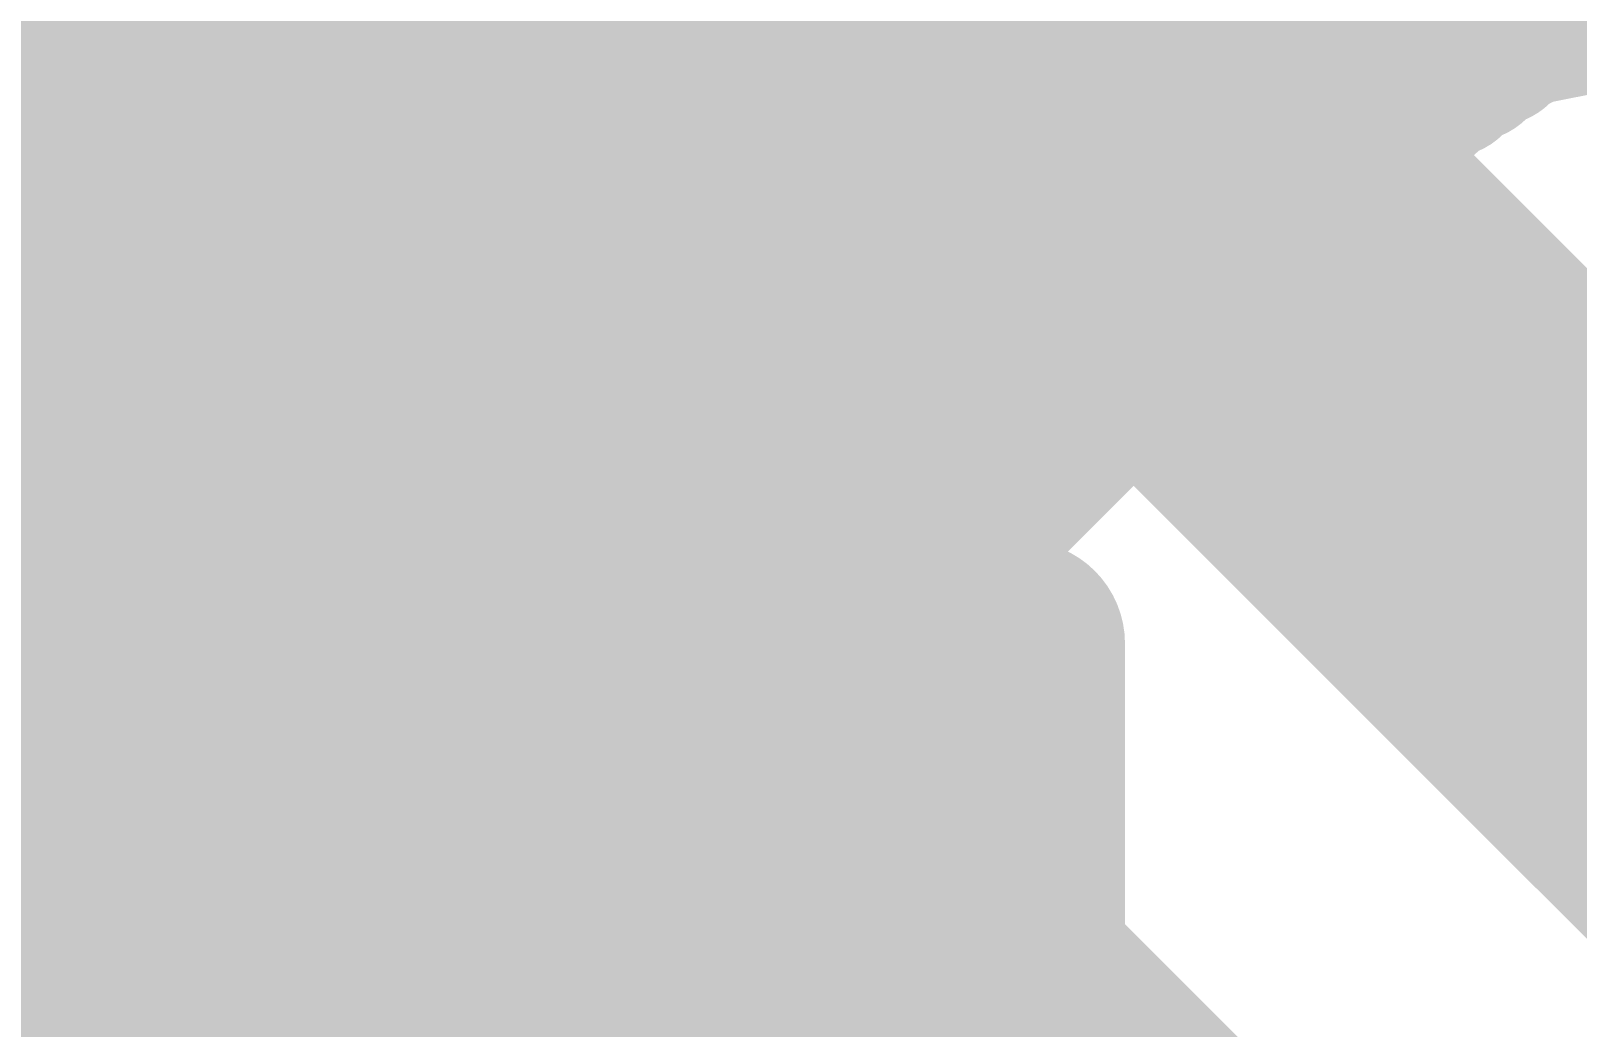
# Model space of a CAD drawing. Header units: inches. Extents: x -0.355 to 0.355, y -0.355 to 0.355.
# Drawn here: x -0.20086 to -0.16236, y -0.09941 to -0.07461 of the extents above; entities that cross this region are included whole.
import ezdxf

# ---------------------------------------------------------------- set-up
doc = ezdxf.new("R2010")
doc.units = ezdxf.units.IN
doc.header["$MEASUREMENT"] = 0
for name, color, linetype in [('BottomLayer', 5, 'Continuous'), ('Mechanical1', 6, 'Continuous'), ('Mechanical15', 56, 'Continuous'), ('TopLayer', 1, 'Continuous'), ('TopOverlay', 2, 'Continuous'), ('TopPaste', 8, 'Continuous'), ('TopSolder', 216, 'Continuous')]:
    doc.layers.add(name, color=color, linetype=linetype)
doc.styles.add('Arial', font='', dxfattribs={"height": 0.2})
doc.styles.get('Arial').set_extended_font_data('Arial')

# ---------------------------------------------------------------- blocks, each defined once
blk = doc.blocks.new('DFN_1_1_4L_3')
at = {"layer": 'TopOverlay'}
blk.add_lwpolyline([(0.019682, 0.003934, 0.005118, 0.005118, 0), (0.019682, -0.003937, 0.005118, 0.005118, 0)], format="xyseb", dxfattribs=at)
for points in [[(0.018402, 0.003934, 0.002559, 0.002559, 1), (0.020961, 0.003934, 0.002559, 0.002559, 1)], [(0.018402, -0.003937, 0.002559, 0.002559, 1), (0.020961, -0.003937, 0.002559, 0.002559, 1)]]:
    blk.add_lwpolyline(points, format="xyseb", close=True, dxfattribs=at)
blk = doc.blocks.new('C0201_51')
at = {"layer": 'Mechanical15'}
h = blk.add_hatch(color=56, dxfattribs=at)
edge = h.paths.add_edge_path()
edge.add_arc((0, 0), 0.000984, 0, 360)
at = {"layer": 'TopLayer'}
for points in [[(-0.017716, 0.005906), (-0.005906, 0.005906), (-0.005906, -0.005906), (-0.017716, -0.005906)], [(0.005906, 0.005906), (0.017716, 0.005906), (0.017716, -0.005906), (0.005906, -0.005906)]]:
    blk.add_hatch(color=1, dxfattribs=at).paths.add_polyline_path(points)
at = {"layer": 'TopPaste'}
for points in [[(-0.017716, 0.005906), (-0.005906, 0.005906), (-0.005906, -0.005906), (-0.017716, -0.005906)], [(0.005906, 0.005906), (0.017716, 0.005906), (0.017716, -0.005906), (0.005906, -0.005906)]]:
    blk.add_hatch(color=8, dxfattribs=at).paths.add_polyline_path(points)
at = {"layer": 'TopSolder'}
for points in [[(-0.021716, 0.009905), (-0.001906, 0.009905), (-0.001906, -0.009905), (-0.021716, -0.009905)], [(0.001906, 0.009905), (0.021716, 0.009905), (0.021716, -0.009905), (0.001906, -0.009905)]]:
    blk.add_hatch(color=216, dxfattribs=at).paths.add_polyline_path(points)
at = {"layer": 'TopOverlay'}
for points in [[(-0.023543, 0.00791, 0.001181, 0.001181, -0.414214), (-0.019606, 0.011847, 0.001181, 0.001181, 0)], [(0.019606, 0.011847, 0.001181, 0.001181, 0), (-0.019606, 0.011847, 0.001181, 0.001181, 0)], [(0.019606, 0.011847, 0.001181, 0.001181, -0.414214), (0.023543, 0.00791, 0.001181, 0.001181, 0)], [(-0.023543, -0.00791, 0.001181, 0.001181, 0), (-0.023543, 0.00791, 0.001181, 0.001181, 0)], [(0.023543, -0.00791, 0.001181, 0.001181, 0), (0.023543, 0.00791, 0.001181, 0.001181, 0)], [(-0.019606, -0.011847, 0.001181, 0.001181, -0.414214), (-0.023543, -0.00791, 0.001181, 0.001181, 0)], [(0.023543, -0.00791, 0.001181, 0.001181, -0.414214), (0.019606, -0.011847, 0.001181, 0.001181, 0)], [(0.019606, -0.011847, 0.001181, 0.001181, 0), (-0.019606, -0.011847, 0.001181, 0.001181, 0)]]:
    blk.add_lwpolyline(points, format="xyseb", dxfattribs=at)
for points in [[(-0.019902, 0.011847, 0.00059, 0.00059, 1), (-0.019311, 0.011847, 0.00059, 0.00059, 1)], [(-0.019902, 0.011847, 0.00059, 0.00059, 1), (-0.019311, 0.011847, 0.00059, 0.00059, 1)], [(0.019311, 0.011847, 0.00059, 0.00059, 1), (0.019902, 0.011847, 0.00059, 0.00059, 1)], [(0.019311, 0.011847, 0.00059, 0.00059, 1), (0.019902, 0.011847, 0.00059, 0.00059, 1)], [(-0.023839, 0.00791, 0.00059, 0.00059, 1), (-0.023248, 0.00791, 0.00059, 0.00059, 1)], [(-0.023839, 0.00791, 0.00059, 0.00059, 1), (-0.023248, 0.00791, 0.00059, 0.00059, 1)], [(0.023248, 0.00791, 0.00059, 0.00059, 1), (0.023839, 0.00791, 0.00059, 0.00059, 1)], [(0.023248, 0.00791, 0.00059, 0.00059, 1), (0.023839, 0.00791, 0.00059, 0.00059, 1)], [(-0.023839, -0.00791, 0.00059, 0.00059, 1), (-0.023248, -0.00791, 0.00059, 0.00059, 1)], [(-0.023839, -0.00791, 0.00059, 0.00059, 1), (-0.023248, -0.00791, 0.00059, 0.00059, 1)], [(0.023248, -0.00791, 0.00059, 0.00059, 1), (0.023839, -0.00791, 0.00059, 0.00059, 1)], [(0.023248, -0.00791, 0.00059, 0.00059, 1), (0.023839, -0.00791, 0.00059, 0.00059, 1)], [(-0.019902, -0.011847, 0.00059, 0.00059, 1), (-0.019311, -0.011847, 0.00059, 0.00059, 1)], [(-0.019902, -0.011847, 0.00059, 0.00059, 1), (-0.019311, -0.011847, 0.00059, 0.00059, 1)], [(0.019311, -0.011847, 0.00059, 0.00059, 1), (0.019902, -0.011847, 0.00059, 0.00059, 1)], [(0.019311, -0.011847, 0.00059, 0.00059, 1), (0.019902, -0.011847, 0.00059, 0.00059, 1)]]:
    blk.add_lwpolyline(points, format="xyseb", close=True, dxfattribs=at)

msp = doc.modelspace()

# ---------------------------------------------------------------- linework, layer by layer
at = {"layer": 'BottomLayer'}
for points in [[(0.264103, -0.07874, 0.003937, 0.003937, -6.854099), (0.264103, 0.07874, 0.003937, 0.003937, 0)], [(0.127175, -0.21752, 0.003937, 0.003937, -0.665504), (-0.244202, 0.062076, 0.003937, 0.003937, 0)], [(0.275591, -0.003937, 0.003937, 0.003937, -0.864689), (-0.264103, -0.082677, 0.003937, 0.003937, 0)], [(-0.172563, -0.078422, 0.011811, 0.011811, 0), (-0.172563, -0.054975, 0.011811, 0.011811, 0)], [(-0.18831, -0.078422, 0.003937, 0.003937, 0), (-0.18831, -0.063657, 0.003937, 0.003937, 0)], [(-0.241151, -0.073035, 0.003937, 0.003937, 0), (-0.18831, -0.073035, 0.003937, 0.003937, 0)], [(-0.241032, -0.073429, 0.003937, 0.003937, 0), (-0.18831, -0.073429, 0.003937, 0.003937, 0)], [(-0.240912, -0.073822, 0.003937, 0.003937, 0), (-0.18831, -0.073822, 0.003937, 0.003937, 0)], [(-0.240791, -0.074216, 0.003937, 0.003937, 0), (-0.18831, -0.074216, 0.003937, 0.003937, 0)], [(-0.240669, -0.07461, 0.003937, 0.003937, 0), (-0.18831, -0.07461, 0.003937, 0.003937, 0)], [(-0.172563, -0.078422, 0.011811, 0.011811, 0), (-0.146229, -0.104756, 0.011811, 0.011811, 0)], [(-0.240547, -0.075004, 0.003937, 0.003937, 0), (-0.18831, -0.075004, 0.003937, 0.003937, 0)], [(-0.240424, -0.075397, 0.003937, 0.003937, 0), (-0.18831, -0.075397, 0.003937, 0.003937, 0)], [(-0.2403, -0.075791, 0.003937, 0.003937, 0), (-0.18831, -0.075791, 0.003937, 0.003937, 0)], [(-0.240175, -0.076185, 0.003937, 0.003937, 0), (-0.18831, -0.076185, 0.003937, 0.003937, 0)], [(-0.24005, -0.076578, 0.003937, 0.003937, 0), (-0.18831, -0.076578, 0.003937, 0.003937, 0)], [(-0.239924, -0.076972, 0.003937, 0.003937, 0), (-0.18831, -0.076972, 0.003937, 0.003937, 0)], [(-0.239797, -0.077366, 0.003937, 0.003937, 0), (-0.18831, -0.077366, 0.003937, 0.003937, 0)], [(-0.23967, -0.077759, 0.003937, 0.003937, 0), (-0.18831, -0.077759, 0.003937, 0.003937, 0)], [(-0.239542, -0.078153, 0.003937, 0.003937, 0), (-0.18831, -0.078153, 0.003937, 0.003937, 0)], [(-0.239413, -0.078547, 0.003937, 0.003937, 0), (-0.18831, -0.078547, 0.003937, 0.003937, 0)], [(-0.183678, -0.089577, 0.003937, 0.003937, -0.199374), (-0.18831, -0.078422, 0.003937, 0.003937, 0)], [(-0.183698, -0.089557, 0.003937, 0.003937, -0.198912), (-0.18831, -0.078422, 0.003937, 0.003937, 0)], [(-0.07874, -0.34252, 0.003937, 0.003937, -0.414213), (-0.34252, -0.07874, 0.003937, 0.003937, 0)], [(-0.239284, -0.078941, 0.003937, 0.003937, 0), (-0.188302, -0.078941, 0.003937, 0.003937, 0)], [(-0.239153, -0.079334, 0.003937, 0.003937, 0), (-0.188284, -0.079334, 0.003937, 0.003937, 0)], [(-0.239022, -0.079728, 0.003937, 0.003937, 0), (-0.188256, -0.079728, 0.003937, 0.003937, 0)], [(-0.238891, -0.080122, 0.003937, 0.003937, 0), (-0.188219, -0.080122, 0.003937, 0.003937, 0)], [(-0.238758, -0.080515, 0.003937, 0.003937, 0), (-0.188171, -0.080515, 0.003937, 0.003937, 0)], [(-0.238625, -0.080909, 0.003937, 0.003937, 0), (-0.188113, -0.080909, 0.003937, 0.003937, 0)], [(-0.238491, -0.081303, 0.003937, 0.003937, 0), (-0.188045, -0.081303, 0.003937, 0.003937, 0)], [(-0.238357, -0.081697, 0.003937, 0.003937, 0), (-0.187966, -0.081697, 0.003937, 0.003937, 0)], [(-0.238221, -0.08209, 0.003937, 0.003937, 0), (-0.187877, -0.08209, 0.003937, 0.003937, 0)], [(-0.07874, -0.346457, 0.003937, 0.003937, -0.414214), (-0.34252, -0.082677, 0.003937, 0.003937, 0)], [(-0.238085, -0.082484, 0.003937, 0.003937, 0), (-0.187778, -0.082484, 0.003937, 0.003937, 0)], [(-0.237949, -0.082878, 0.003937, 0.003937, 0), (-0.187667, -0.082878, 0.003937, 0.003937, 0)], [(-0.237811, -0.083271, 0.003937, 0.003937, 0), (-0.187545, -0.083271, 0.003937, 0.003937, 0)], [(-0.237673, -0.083665, 0.003937, 0.003937, 0), (-0.187412, -0.083665, 0.003937, 0.003937, 0)], [(-0.237534, -0.084059, 0.003937, 0.003937, 0), (-0.187267, -0.084059, 0.003937, 0.003937, 0)], [(-0.237394, -0.084452, 0.003937, 0.003937, 0), (-0.18711, -0.084452, 0.003937, 0.003937, 0)], [(-0.237254, -0.084846, 0.003937, 0.003937, 0), (-0.186941, -0.084846, 0.003937, 0.003937, 0)], [(-0.237113, -0.08524, 0.003937, 0.003937, 0), (-0.186758, -0.08524, 0.003937, 0.003937, 0)], [(-0.236971, -0.085634, 0.003937, 0.003937, 0), (-0.186562, -0.085634, 0.003937, 0.003937, 0)], [(-0.236828, -0.086027, 0.003937, 0.003937, 0), (-0.186352, -0.086027, 0.003937, 0.003937, 0)], [(-0.236685, -0.086421, 0.003937, 0.003937, 0), (-0.186128, -0.086421, 0.003937, 0.003937, 0)], [(-0.23654, -0.086815, 0.003937, 0.003937, 0), (-0.185888, -0.086815, 0.003937, 0.003937, 0)], [(-0.236396, -0.087208, 0.003937, 0.003937, 0), (-0.185631, -0.087208, 0.003937, 0.003937, 0)], [(-0.23625, -0.087602, 0.003937, 0.003937, 0), (-0.185358, -0.087602, 0.003937, 0.003937, 0)], [(-0.236104, -0.087996, 0.003937, 0.003937, 0), (-0.185066, -0.087996, 0.003937, 0.003937, 0)], [(-0.235957, -0.088389, 0.003937, 0.003937, 0), (-0.184754, -0.088389, 0.003937, 0.003937, 0)], [(-0.235809, -0.088783, 0.003937, 0.003937, 0), (-0.184422, -0.088783, 0.003937, 0.003937, 0)], [(-0.23566, -0.089177, 0.003937, 0.003937, 0), (-0.184066, -0.089177, 0.003937, 0.003937, 0)], [(-0.235511, -0.08957, 0.003937, 0.003937, 0), (-0.183685, -0.08957, 0.003937, 0.003937, 0)], [(-0.183678, -0.089577, 0.003937, 0.003937, 0), (-0.161964, -0.111291, 0.003937, 0.003937, 0)], [(-0.235361, -0.089964, 0.003937, 0.003937, 0), (-0.183291, -0.089964, 0.003937, 0.003937, 0)], [(-0.23521, -0.090358, 0.003937, 0.003937, 0), (-0.182897, -0.090358, 0.003937, 0.003937, 0)], [(-0.235058, -0.090752, 0.003937, 0.003937, 0), (-0.182504, -0.090752, 0.003937, 0.003937, 0)], [(-0.234906, -0.091145, 0.003937, 0.003937, 0), (-0.18211, -0.091145, 0.003937, 0.003937, 0)], [(-0.234753, -0.091539, 0.003937, 0.003937, 0), (-0.181716, -0.091539, 0.003937, 0.003937, 0)], [(-0.234599, -0.091933, 0.003937, 0.003937, 0), (-0.181322, -0.091933, 0.003937, 0.003937, 0)], [(-0.234444, -0.092326, 0.003937, 0.003937, 0), (-0.180929, -0.092326, 0.003937, 0.003937, 0)], [(-0.234289, -0.09272, 0.003937, 0.003937, 0), (-0.180535, -0.09272, 0.003937, 0.003937, 0)], [(-0.234132, -0.093114, 0.003937, 0.003937, 0), (-0.180141, -0.093114, 0.003937, 0.003937, 0)], [(-0.233976, -0.093507, 0.003937, 0.003937, 0), (-0.179748, -0.093507, 0.003937, 0.003937, 0)], [(-0.233818, -0.093901, 0.003937, 0.003937, 0), (-0.179354, -0.093901, 0.003937, 0.003937, 0)], [(-0.233659, -0.094295, 0.003937, 0.003937, 0), (-0.17896, -0.094295, 0.003937, 0.003937, 0)], [(-0.2335, -0.094689, 0.003937, 0.003937, 0), (-0.178567, -0.094689, 0.003937, 0.003937, 0)], [(-0.23334, -0.095082, 0.003937, 0.003937, 0), (-0.178173, -0.095082, 0.003937, 0.003937, 0)], [(-0.233179, -0.095476, 0.003937, 0.003937, 0), (-0.177779, -0.095476, 0.003937, 0.003937, 0)], [(-0.233018, -0.09587, 0.003937, 0.003937, 0), (-0.177386, -0.09587, 0.003937, 0.003937, 0)], [(-0.232855, -0.096263, 0.003937, 0.003937, 0), (-0.176992, -0.096263, 0.003937, 0.003937, 0)], [(-0.232692, -0.096657, 0.003937, 0.003937, 0), (-0.176598, -0.096657, 0.003937, 0.003937, 0)], [(-0.232528, -0.097051, 0.003937, 0.003937, 0), (-0.176204, -0.097051, 0.003937, 0.003937, 0)], [(-0.232363, -0.097445, 0.003937, 0.003937, 0), (-0.175811, -0.097445, 0.003937, 0.003937, 0)], [(-0.232198, -0.097838, 0.003937, 0.003937, 0), (-0.175417, -0.097838, 0.003937, 0.003937, 0)], [(-0.232032, -0.098232, 0.003937, 0.003937, 0), (-0.175023, -0.098232, 0.003937, 0.003937, 0)], [(-0.231865, -0.098626, 0.003937, 0.003937, 0), (-0.17463, -0.098626, 0.003937, 0.003937, 0)], [(-0.231697, -0.099019, 0.003937, 0.003937, 0), (-0.174236, -0.099019, 0.003937, 0.003937, 0)], [(-0.231528, -0.099413, 0.003937, 0.003937, 0), (-0.173842, -0.099413, 0.003937, 0.003937, 0)], [(-0.231359, -0.099807, 0.003937, 0.003937, 0), (-0.173449, -0.099807, 0.003937, 0.003937, 0)], [(-0.231188, -0.1002, 0.003937, 0.003937, 0), (-0.173055, -0.1002, 0.003937, 0.003937, 0)], [(-0.231017, -0.100594, 0.003937, 0.003937, 0), (-0.172661, -0.100594, 0.003937, 0.003937, 0)], [(-0.230846, -0.100988, 0.003937, 0.003937, 0), (-0.172267, -0.100988, 0.003937, 0.003937, 0)], [(-0.230673, -0.101381, 0.003937, 0.003937, 0), (-0.171874, -0.101381, 0.003937, 0.003937, 0)]]:
    msp.add_lwpolyline(points, format="xyseb", dxfattribs=at)
for points in [[(-0.189295, -0.073035, 0.001969, 0.001969, 1), (-0.187326, -0.073035, 0.001969, 0.001969, 1)], [(-0.189295, -0.073429, 0.001969, 0.001969, 1), (-0.187326, -0.073429, 0.001969, 0.001969, 1)], [(-0.189295, -0.073822, 0.001969, 0.001969, 1), (-0.187326, -0.073822, 0.001969, 0.001969, 1)], [(-0.189295, -0.074216, 0.001969, 0.001969, 1), (-0.187326, -0.074216, 0.001969, 0.001969, 1)], [(-0.189295, -0.07461, 0.001969, 0.001969, 1), (-0.187326, -0.07461, 0.001969, 0.001969, 1)], [(-0.175515, -0.078422, 0.005906, 0.005906, 1), (-0.16961, -0.078422, 0.005906, 0.005906, 1)], [(-0.175515, -0.078422, 0.005906, 0.005906, 1), (-0.16961, -0.078422, 0.005906, 0.005906, 1)], [(-0.189295, -0.075004, 0.001969, 0.001969, 1), (-0.187326, -0.075004, 0.001969, 0.001969, 1)], [(-0.189295, -0.075397, 0.001969, 0.001969, 1), (-0.187326, -0.075397, 0.001969, 0.001969, 1)], [(-0.189295, -0.075791, 0.001969, 0.001969, 1), (-0.187326, -0.075791, 0.001969, 0.001969, 1)], [(-0.189295, -0.076185, 0.001969, 0.001969, 1), (-0.187326, -0.076185, 0.001969, 0.001969, 1)], [(-0.189295, -0.076578, 0.001969, 0.001969, 1), (-0.187326, -0.076578, 0.001969, 0.001969, 1)], [(-0.189295, -0.076972, 0.001969, 0.001969, 1), (-0.187326, -0.076972, 0.001969, 0.001969, 1)], [(-0.189295, -0.077366, 0.001969, 0.001969, 1), (-0.187326, -0.077366, 0.001969, 0.001969, 1)], [(-0.189295, -0.077759, 0.001969, 0.001969, 1), (-0.187326, -0.077759, 0.001969, 0.001969, 1)], [(-0.189295, -0.078153, 0.001969, 0.001969, 1), (-0.187326, -0.078153, 0.001969, 0.001969, 1)], [(-0.189295, -0.078422, 0.001969, 0.001969, 1), (-0.187326, -0.078422, 0.001969, 0.001969, 1)], [(-0.189295, -0.078422, 0.001969, 0.001969, 1), (-0.187326, -0.078422, 0.001969, 0.001969, 1)], [(-0.189295, -0.078422, 0.001969, 0.001969, 1), (-0.187326, -0.078422, 0.001969, 0.001969, 1)], [(-0.189294, -0.078547, 0.001969, 0.001969, 1), (-0.187326, -0.078547, 0.001969, 0.001969, 1)], [(-0.189286, -0.078941, 0.001969, 0.001969, 1), (-0.187318, -0.078941, 0.001969, 0.001969, 1)], [(-0.189268, -0.079334, 0.001969, 0.001969, 1), (-0.1873, -0.079334, 0.001969, 0.001969, 1)], [(-0.18924, -0.079728, 0.001969, 0.001969, 1), (-0.187272, -0.079728, 0.001969, 0.001969, 1)], [(-0.189203, -0.080122, 0.001969, 0.001969, 1), (-0.187234, -0.080122, 0.001969, 0.001969, 1)], [(-0.189155, -0.080515, 0.001969, 0.001969, 1), (-0.187187, -0.080515, 0.001969, 0.001969, 1)], [(-0.189097, -0.080909, 0.001969, 0.001969, 1), (-0.187129, -0.080909, 0.001969, 0.001969, 1)], [(-0.189029, -0.081303, 0.001969, 0.001969, 1), (-0.18706, -0.081303, 0.001969, 0.001969, 1)], [(-0.18895, -0.081697, 0.001969, 0.001969, 1), (-0.186982, -0.081697, 0.001969, 0.001969, 1)], [(-0.188861, -0.08209, 0.001969, 0.001969, 1), (-0.186893, -0.08209, 0.001969, 0.001969, 1)], [(-0.188762, -0.082484, 0.001969, 0.001969, 1), (-0.186793, -0.082484, 0.001969, 0.001969, 1)], [(-0.188651, -0.082878, 0.001969, 0.001969, 1), (-0.186683, -0.082878, 0.001969, 0.001969, 1)], [(-0.188529, -0.083271, 0.001969, 0.001969, 1), (-0.186561, -0.083271, 0.001969, 0.001969, 1)], [(-0.188396, -0.083665, 0.001969, 0.001969, 1), (-0.186428, -0.083665, 0.001969, 0.001969, 1)], [(-0.188251, -0.084059, 0.001969, 0.001969, 1), (-0.186283, -0.084059, 0.001969, 0.001969, 1)], [(-0.188094, -0.084452, 0.001969, 0.001969, 1), (-0.186126, -0.084452, 0.001969, 0.001969, 1)], [(-0.187925, -0.084846, 0.001969, 0.001969, 1), (-0.185956, -0.084846, 0.001969, 0.001969, 1)], [(-0.187742, -0.08524, 0.001969, 0.001969, 1), (-0.185774, -0.08524, 0.001969, 0.001969, 1)], [(-0.187546, -0.085634, 0.001969, 0.001969, 1), (-0.185578, -0.085634, 0.001969, 0.001969, 1)], [(-0.187336, -0.086027, 0.001969, 0.001969, 1), (-0.185368, -0.086027, 0.001969, 0.001969, 1)], [(-0.187112, -0.086421, 0.001969, 0.001969, 1), (-0.185143, -0.086421, 0.001969, 0.001969, 1)], [(-0.186872, -0.086815, 0.001969, 0.001969, 1), (-0.184903, -0.086815, 0.001969, 0.001969, 1)], [(-0.186616, -0.087208, 0.001969, 0.001969, 1), (-0.184647, -0.087208, 0.001969, 0.001969, 1)], [(-0.186342, -0.087602, 0.001969, 0.001969, 1), (-0.184374, -0.087602, 0.001969, 0.001969, 1)], [(-0.18605, -0.087996, 0.001969, 0.001969, 1), (-0.184082, -0.087996, 0.001969, 0.001969, 1)], [(-0.185739, -0.088389, 0.001969, 0.001969, 1), (-0.18377, -0.088389, 0.001969, 0.001969, 1)], [(-0.185406, -0.088783, 0.001969, 0.001969, 1), (-0.183438, -0.088783, 0.001969, 0.001969, 1)], [(-0.18505, -0.089177, 0.001969, 0.001969, 1), (-0.183082, -0.089177, 0.001969, 0.001969, 1)], [(-0.184682, -0.089557, 0.001969, 0.001969, 1), (-0.182714, -0.089557, 0.001969, 0.001969, 1)], [(-0.184669, -0.08957, 0.001969, 0.001969, 1), (-0.1827, -0.08957, 0.001969, 0.001969, 1)], [(-0.184662, -0.089577, 0.001969, 0.001969, 1), (-0.182694, -0.089577, 0.001969, 0.001969, 1)], [(-0.184662, -0.089577, 0.001969, 0.001969, 1), (-0.182694, -0.089577, 0.001969, 0.001969, 1)], [(-0.184275, -0.089964, 0.001969, 0.001969, 1), (-0.182307, -0.089964, 0.001969, 0.001969, 1)], [(-0.183882, -0.090358, 0.001969, 0.001969, 1), (-0.181913, -0.090358, 0.001969, 0.001969, 1)], [(-0.183488, -0.090752, 0.001969, 0.001969, 1), (-0.181519, -0.090752, 0.001969, 0.001969, 1)], [(-0.183094, -0.091145, 0.001969, 0.001969, 1), (-0.181126, -0.091145, 0.001969, 0.001969, 1)], [(-0.1827, -0.091539, 0.001969, 0.001969, 1), (-0.180732, -0.091539, 0.001969, 0.001969, 1)], [(-0.182307, -0.091933, 0.001969, 0.001969, 1), (-0.180338, -0.091933, 0.001969, 0.001969, 1)], [(-0.181913, -0.092326, 0.001969, 0.001969, 1), (-0.179945, -0.092326, 0.001969, 0.001969, 1)], [(-0.181519, -0.09272, 0.001969, 0.001969, 1), (-0.179551, -0.09272, 0.001969, 0.001969, 1)], [(-0.181126, -0.093114, 0.001969, 0.001969, 1), (-0.179157, -0.093114, 0.001969, 0.001969, 1)], [(-0.180732, -0.093507, 0.001969, 0.001969, 1), (-0.178763, -0.093507, 0.001969, 0.001969, 1)], [(-0.180338, -0.093901, 0.001969, 0.001969, 1), (-0.17837, -0.093901, 0.001969, 0.001969, 1)], [(-0.179945, -0.094295, 0.001969, 0.001969, 1), (-0.177976, -0.094295, 0.001969, 0.001969, 1)], [(-0.179551, -0.094689, 0.001969, 0.001969, 1), (-0.177582, -0.094689, 0.001969, 0.001969, 1)], [(-0.179157, -0.095082, 0.001969, 0.001969, 1), (-0.177189, -0.095082, 0.001969, 0.001969, 1)], [(-0.178763, -0.095476, 0.001969, 0.001969, 1), (-0.176795, -0.095476, 0.001969, 0.001969, 1)], [(-0.17837, -0.09587, 0.001969, 0.001969, 1), (-0.176401, -0.09587, 0.001969, 0.001969, 1)], [(-0.177976, -0.096263, 0.001969, 0.001969, 1), (-0.176008, -0.096263, 0.001969, 0.001969, 1)], [(-0.177582, -0.096657, 0.001969, 0.001969, 1), (-0.175614, -0.096657, 0.001969, 0.001969, 1)], [(-0.177189, -0.097051, 0.001969, 0.001969, 1), (-0.17522, -0.097051, 0.001969, 0.001969, 1)], [(-0.176795, -0.097445, 0.001969, 0.001969, 1), (-0.174826, -0.097445, 0.001969, 0.001969, 1)], [(-0.176401, -0.097838, 0.001969, 0.001969, 1), (-0.174433, -0.097838, 0.001969, 0.001969, 1)], [(-0.176008, -0.098232, 0.001969, 0.001969, 1), (-0.174039, -0.098232, 0.001969, 0.001969, 1)], [(-0.175614, -0.098626, 0.001969, 0.001969, 1), (-0.173645, -0.098626, 0.001969, 0.001969, 1)], [(-0.17522, -0.099019, 0.001969, 0.001969, 1), (-0.173252, -0.099019, 0.001969, 0.001969, 1)], [(-0.174826, -0.099413, 0.001969, 0.001969, 1), (-0.172858, -0.099413, 0.001969, 0.001969, 1)], [(-0.174433, -0.099807, 0.001969, 0.001969, 1), (-0.172464, -0.099807, 0.001969, 0.001969, 1)], [(-0.174039, -0.1002, 0.001969, 0.001969, 1), (-0.172071, -0.1002, 0.001969, 0.001969, 1)], [(-0.173645, -0.100594, 0.001969, 0.001969, 1), (-0.171677, -0.100594, 0.001969, 0.001969, 1)], [(-0.173252, -0.100988, 0.001969, 0.001969, 1), (-0.171283, -0.100988, 0.001969, 0.001969, 1)]]:
    msp.add_lwpolyline(points, format="xyseb", close=True, dxfattribs=at)
at = {"layer": 'Mechanical1'}
msp.add_lwpolyline([(-0.078774, -0.354291, 0.0005, 0.0005, -0.414214), (-0.354365, -0.078701, 0.0005, 0.0005, 0)], format="xyseb", dxfattribs=at)
at = {"layer": 'TopLayer'}
for points in [[(-0.216535, -0.064443, 0.003937, 0.003937, 0), (-0.191114, -0.089865, 0.003937, 0.003937, 0)], [(-0.232283, -0.070966, 0.011811, 0.011811, 0), (-0.197637, -0.105613, 0.011811, 0.011811, 0)], [(-0.191929, -0.081991, 0.007874, 0.007874, 0), (-0.191929, -0.070269, 0.007874, 0.007874, 0)], [(-0.207944, -0.073035, 0.003937, 0.003937, 0), (-0.15826, -0.073035, 0.003937, 0.003937, 0)], [(-0.20755, -0.073429, 0.003937, 0.003937, 0), (-0.158416, -0.073429, 0.003937, 0.003937, 0)], [(-0.207156, -0.073822, 0.003937, 0.003937, 0), (-0.160227, -0.073822, 0.003937, 0.003937, 0)], [(-0.163677, -0.074509, 0.003937, 0.003937, 0), (-0.159837, -0.073745, 0.003937, 0.003937, 0)], [(-0.206763, -0.074216, 0.003937, 0.003937, 0), (-0.162207, -0.074216, 0.003937, 0.003937, 0)], [(-0.206369, -0.07461, 0.003937, 0.003937, 0), (-0.163828, -0.07461, 0.003937, 0.003937, 0)], [(-0.205975, -0.075004, 0.003937, 0.003937, 0), (-0.164418, -0.075004, 0.003937, 0.003937, 0)], [(-0.205582, -0.075397, 0.003937, 0.003937, 0), (-0.165007, -0.075397, 0.003937, 0.003937, 0)], [(-0.205188, -0.075791, 0.003937, 0.003937, 0), (-0.165596, -0.075791, 0.003937, 0.003937, 0)], [(-0.204794, -0.076185, 0.003937, 0.003937, 0), (-0.166185, -0.076185, 0.003937, 0.003937, 0)], [(-0.2044, -0.076578, 0.003937, 0.003937, 0), (-0.166775, -0.076578, 0.003937, 0.003937, 0)], [(-0.204007, -0.076972, 0.003937, 0.003937, 0), (-0.167221, -0.076972, 0.003937, 0.003937, 0)], [(-0.176955, -0.086706, 0.003937, 0.003937, 0), (-0.166933, -0.076684, 0.003937, 0.003937, 0)], [(-0.203613, -0.077366, 0.003937, 0.003937, 0), (-0.167614, -0.077366, 0.003937, 0.003937, 0)], [(-0.172244, -0.081991, 0.007874, 0.007874, 0), (-0.169291, -0.079038, 0.007874, 0.007874, 0)], [(-0.203219, -0.077759, 0.003937, 0.003937, 0), (-0.168008, -0.077759, 0.003937, 0.003937, 0)], [(-0.202826, -0.078153, 0.003937, 0.003937, 0), (-0.168402, -0.078153, 0.003937, 0.003937, 0)], [(-0.202432, -0.078547, 0.003937, 0.003937, 0), (-0.168796, -0.078547, 0.003937, 0.003937, 0)], [(-0.202038, -0.078941, 0.003937, 0.003937, 0), (-0.169189, -0.078941, 0.003937, 0.003937, 0)], [(-0.201645, -0.079334, 0.003937, 0.003937, 0), (-0.169583, -0.079334, 0.003937, 0.003937, 0)], [(-0.201251, -0.079728, 0.003937, 0.003937, 0), (-0.169977, -0.079728, 0.003937, 0.003937, 0)], [(-0.189961, -0.081991, 0.007874, 0.007874, 0), (-0.172244, -0.081991, 0.007874, 0.007874, 0)], [(-0.200857, -0.080122, 0.003937, 0.003937, 0), (-0.17037, -0.080122, 0.003937, 0.003937, 0)], [(-0.200463, -0.080515, 0.003937, 0.003937, 0), (-0.170764, -0.080515, 0.003937, 0.003937, 0)], [(-0.20007, -0.080909, 0.003937, 0.003937, 0), (-0.171158, -0.080909, 0.003937, 0.003937, 0)], [(-0.199676, -0.081303, 0.003937, 0.003937, 0), (-0.171551, -0.081303, 0.003937, 0.003937, 0)], [(-0.199282, -0.081697, 0.003937, 0.003937, 0), (-0.171945, -0.081697, 0.003937, 0.003937, 0)], [(-0.198889, -0.08209, 0.003937, 0.003937, 0), (-0.172339, -0.08209, 0.003937, 0.003937, 0)], [(-0.198495, -0.082484, 0.003937, 0.003937, 0), (-0.172733, -0.082484, 0.003937, 0.003937, 0)], [(-0.198101, -0.082878, 0.003937, 0.003937, 0), (-0.173126, -0.082878, 0.003937, 0.003937, 0)], [(-0.197708, -0.083271, 0.003937, 0.003937, 0), (-0.17352, -0.083271, 0.003937, 0.003937, 0)], [(-0.197314, -0.083665, 0.003937, 0.003937, 0), (-0.173914, -0.083665, 0.003937, 0.003937, 0)], [(-0.19692, -0.084059, 0.003937, 0.003937, 0), (-0.174307, -0.084059, 0.003937, 0.003937, 0)], [(-0.196526, -0.084452, 0.003937, 0.003937, 0), (-0.174701, -0.084452, 0.003937, 0.003937, 0)], [(-0.196133, -0.084846, 0.003937, 0.003937, 0), (-0.175095, -0.084846, 0.003937, 0.003937, 0)], [(-0.195739, -0.08524, 0.003937, 0.003937, 0), (-0.175488, -0.08524, 0.003937, 0.003937, 0)], [(-0.195345, -0.085634, 0.003937, 0.003937, 0), (-0.175882, -0.085634, 0.003937, 0.003937, 0)], [(-0.194952, -0.086027, 0.003937, 0.003937, 0), (-0.176276, -0.086027, 0.003937, 0.003937, 0)], [(-0.194558, -0.086421, 0.003937, 0.003937, 0), (-0.17667, -0.086421, 0.003937, 0.003937, 0)], [(-0.194164, -0.086815, 0.003937, 0.003937, 0), (-0.177027, -0.086815, 0.003937, 0.003937, 0)], [(-0.179066, -0.089865, 0.003937, 0.003937, 0), (-0.176955, -0.086706, 0.003937, 0.003937, 0)], [(-0.193771, -0.087208, 0.003937, 0.003937, 0), (-0.17729, -0.087208, 0.003937, 0.003937, 0)], [(-0.193377, -0.087602, 0.003937, 0.003937, 0), (-0.177553, -0.087602, 0.003937, 0.003937, 0)], [(-0.192983, -0.087996, 0.003937, 0.003937, 0), (-0.177816, -0.087996, 0.003937, 0.003937, 0)], [(-0.192589, -0.088389, 0.003937, 0.003937, 0), (-0.17808, -0.088389, 0.003937, 0.003937, 0)], [(-0.192196, -0.088783, 0.003937, 0.003937, 0), (-0.178343, -0.088783, 0.003937, 0.003937, 0)], [(-0.191802, -0.089177, 0.003937, 0.003937, 0), (-0.178606, -0.089177, 0.003937, 0.003937, 0)], [(-0.191408, -0.08957, 0.003937, 0.003937, 0), (-0.178869, -0.08957, 0.003937, 0.003937, 0)], [(-0.191114, -0.089865, 0.003937, 0.003937, 0), (-0.179066, -0.089865, 0.003937, 0.003937, 0)], [(-0.191114, -0.089865, 0.003937, 0.003937, 0), (-0.179066, -0.089865, 0.003937, 0.003937, 0)]]:
    msp.add_lwpolyline(points, format="xyseb", dxfattribs=at)
for points in [[(-0.163191, -0.074216, 0.001969, 0.001969, 1), (-0.161222, -0.074216, 0.001969, 0.001969, 1)], [(-0.164813, -0.07461, 0.001969, 0.001969, 1), (-0.162844, -0.07461, 0.001969, 0.001969, 1)], [(-0.164661, -0.074509, 0.001969, 0.001969, 1), (-0.162693, -0.074509, 0.001969, 0.001969, 1)], [(-0.165402, -0.075004, 0.001969, 0.001969, 1), (-0.163434, -0.075004, 0.001969, 0.001969, 1)], [(-0.165991, -0.075397, 0.001969, 0.001969, 1), (-0.164023, -0.075397, 0.001969, 0.001969, 1)], [(-0.16658, -0.075791, 0.001969, 0.001969, 1), (-0.164612, -0.075791, 0.001969, 0.001969, 1)], [(-0.16717, -0.076185, 0.001969, 0.001969, 1), (-0.165201, -0.076185, 0.001969, 0.001969, 1)], [(-0.167759, -0.076578, 0.001969, 0.001969, 1), (-0.16579, -0.076578, 0.001969, 0.001969, 1)], [(-0.168205, -0.076972, 0.001969, 0.001969, 1), (-0.166237, -0.076972, 0.001969, 0.001969, 1)], [(-0.167917, -0.076684, 0.001969, 0.001969, 1), (-0.165949, -0.076684, 0.001969, 0.001969, 1)], [(-0.17126, -0.079038, 0.003937, 0.003937, 1), (-0.167323, -0.079038, 0.003937, 0.003937, 1)], [(-0.168599, -0.077366, 0.001969, 0.001969, 1), (-0.16663, -0.077366, 0.001969, 0.001969, 1)], [(-0.168992, -0.077759, 0.001969, 0.001969, 1), (-0.167024, -0.077759, 0.001969, 0.001969, 1)], [(-0.169386, -0.078153, 0.001969, 0.001969, 1), (-0.167418, -0.078153, 0.001969, 0.001969, 1)], [(-0.203416, -0.078547, 0.001969, 0.001969, 1), (-0.201448, -0.078547, 0.001969, 0.001969, 1)], [(-0.16978, -0.078547, 0.001969, 0.001969, 1), (-0.167811, -0.078547, 0.001969, 0.001969, 1)], [(-0.203022, -0.078941, 0.001969, 0.001969, 1), (-0.201054, -0.078941, 0.001969, 0.001969, 1)], [(-0.170174, -0.078941, 0.001969, 0.001969, 1), (-0.168205, -0.078941, 0.001969, 0.001969, 1)], [(-0.202629, -0.079334, 0.001969, 0.001969, 1), (-0.20066, -0.079334, 0.001969, 0.001969, 1)], [(-0.170567, -0.079334, 0.001969, 0.001969, 1), (-0.168599, -0.079334, 0.001969, 0.001969, 1)], [(-0.202235, -0.079728, 0.001969, 0.001969, 1), (-0.200267, -0.079728, 0.001969, 0.001969, 1)], [(-0.193898, -0.081991, 0.003937, 0.003937, 1), (-0.189961, -0.081991, 0.003937, 0.003937, 1)], [(-0.191929, -0.081991, 0.003937, 0.003937, 1), (-0.187992, -0.081991, 0.003937, 0.003937, 1)], [(-0.174213, -0.081991, 0.003937, 0.003937, 1), (-0.170276, -0.081991, 0.003937, 0.003937, 1)], [(-0.174213, -0.081991, 0.003937, 0.003937, 1), (-0.170276, -0.081991, 0.003937, 0.003937, 1)], [(-0.170961, -0.079728, 0.001969, 0.001969, 1), (-0.168992, -0.079728, 0.001969, 0.001969, 1)], [(-0.201841, -0.080122, 0.001969, 0.001969, 1), (-0.199873, -0.080122, 0.001969, 0.001969, 1)], [(-0.171355, -0.080122, 0.001969, 0.001969, 1), (-0.169386, -0.080122, 0.001969, 0.001969, 1)], [(-0.201448, -0.080515, 0.001969, 0.001969, 1), (-0.199479, -0.080515, 0.001969, 0.001969, 1)], [(-0.171748, -0.080515, 0.001969, 0.001969, 1), (-0.16978, -0.080515, 0.001969, 0.001969, 1)], [(-0.201054, -0.080909, 0.001969, 0.001969, 1), (-0.199085, -0.080909, 0.001969, 0.001969, 1)], [(-0.172142, -0.080909, 0.001969, 0.001969, 1), (-0.170174, -0.080909, 0.001969, 0.001969, 1)], [(-0.20066, -0.081303, 0.001969, 0.001969, 1), (-0.198692, -0.081303, 0.001969, 0.001969, 1)], [(-0.172536, -0.081303, 0.001969, 0.001969, 1), (-0.170567, -0.081303, 0.001969, 0.001969, 1)], [(-0.200266, -0.081697, 0.001969, 0.001969, 1), (-0.198298, -0.081697, 0.001969, 0.001969, 1)], [(-0.172929, -0.081697, 0.001969, 0.001969, 1), (-0.170961, -0.081697, 0.001969, 0.001969, 1)], [(-0.199873, -0.08209, 0.001969, 0.001969, 1), (-0.197904, -0.08209, 0.001969, 0.001969, 1)], [(-0.173323, -0.08209, 0.001969, 0.001969, 1), (-0.171355, -0.08209, 0.001969, 0.001969, 1)], [(-0.199479, -0.082484, 0.001969, 0.001969, 1), (-0.197511, -0.082484, 0.001969, 0.001969, 1)], [(-0.173717, -0.082484, 0.001969, 0.001969, 1), (-0.171748, -0.082484, 0.001969, 0.001969, 1)], [(-0.199085, -0.082878, 0.001969, 0.001969, 1), (-0.197117, -0.082878, 0.001969, 0.001969, 1)], [(-0.17411, -0.082878, 0.001969, 0.001969, 1), (-0.172142, -0.082878, 0.001969, 0.001969, 1)], [(-0.198692, -0.083271, 0.001969, 0.001969, 1), (-0.196723, -0.083271, 0.001969, 0.001969, 1)], [(-0.174504, -0.083271, 0.001969, 0.001969, 1), (-0.172536, -0.083271, 0.001969, 0.001969, 1)], [(-0.198298, -0.083665, 0.001969, 0.001969, 1), (-0.19633, -0.083665, 0.001969, 0.001969, 1)], [(-0.174898, -0.083665, 0.001969, 0.001969, 1), (-0.172929, -0.083665, 0.001969, 0.001969, 1)], [(-0.197904, -0.084059, 0.001969, 0.001969, 1), (-0.195936, -0.084059, 0.001969, 0.001969, 1)], [(-0.175291, -0.084059, 0.001969, 0.001969, 1), (-0.173323, -0.084059, 0.001969, 0.001969, 1)], [(-0.197511, -0.084452, 0.001969, 0.001969, 1), (-0.195542, -0.084452, 0.001969, 0.001969, 1)], [(-0.175685, -0.084452, 0.001969, 0.001969, 1), (-0.173717, -0.084452, 0.001969, 0.001969, 1)], [(-0.197117, -0.084846, 0.001969, 0.001969, 1), (-0.195149, -0.084846, 0.001969, 0.001969, 1)], [(-0.176079, -0.084846, 0.001969, 0.001969, 1), (-0.174111, -0.084846, 0.001969, 0.001969, 1)], [(-0.196723, -0.08524, 0.001969, 0.001969, 1), (-0.194755, -0.08524, 0.001969, 0.001969, 1)], [(-0.176473, -0.08524, 0.001969, 0.001969, 1), (-0.174504, -0.08524, 0.001969, 0.001969, 1)], [(-0.196329, -0.085634, 0.001969, 0.001969, 1), (-0.194361, -0.085634, 0.001969, 0.001969, 1)], [(-0.176866, -0.085634, 0.001969, 0.001969, 1), (-0.174898, -0.085634, 0.001969, 0.001969, 1)], [(-0.195936, -0.086027, 0.001969, 0.001969, 1), (-0.193967, -0.086027, 0.001969, 0.001969, 1)], [(-0.17726, -0.086027, 0.001969, 0.001969, 1), (-0.175292, -0.086027, 0.001969, 0.001969, 1)], [(-0.195542, -0.086421, 0.001969, 0.001969, 1), (-0.193574, -0.086421, 0.001969, 0.001969, 1)], [(-0.177654, -0.086421, 0.001969, 0.001969, 1), (-0.175685, -0.086421, 0.001969, 0.001969, 1)], [(-0.195148, -0.086815, 0.001969, 0.001969, 1), (-0.19318, -0.086815, 0.001969, 0.001969, 1)], [(-0.178011, -0.086815, 0.001969, 0.001969, 1), (-0.176043, -0.086815, 0.001969, 0.001969, 1)], [(-0.177939, -0.086706, 0.001969, 0.001969, 1), (-0.175971, -0.086706, 0.001969, 0.001969, 1)], [(-0.177939, -0.086706, 0.001969, 0.001969, 1), (-0.175971, -0.086706, 0.001969, 0.001969, 1)], [(-0.194755, -0.087208, 0.001969, 0.001969, 1), (-0.192786, -0.087208, 0.001969, 0.001969, 1)], [(-0.178275, -0.087208, 0.001969, 0.001969, 1), (-0.176306, -0.087208, 0.001969, 0.001969, 1)], [(-0.194361, -0.087602, 0.001969, 0.001969, 1), (-0.192393, -0.087602, 0.001969, 0.001969, 1)], [(-0.178538, -0.087602, 0.001969, 0.001969, 1), (-0.176569, -0.087602, 0.001969, 0.001969, 1)], [(-0.193967, -0.087996, 0.001969, 0.001969, 1), (-0.191999, -0.087996, 0.001969, 0.001969, 1)], [(-0.178801, -0.087996, 0.001969, 0.001969, 1), (-0.176832, -0.087996, 0.001969, 0.001969, 1)], [(-0.193574, -0.088389, 0.001969, 0.001969, 1), (-0.191605, -0.088389, 0.001969, 0.001969, 1)], [(-0.179064, -0.088389, 0.001969, 0.001969, 1), (-0.177095, -0.088389, 0.001969, 0.001969, 1)], [(-0.19318, -0.088783, 0.001969, 0.001969, 1), (-0.191212, -0.088783, 0.001969, 0.001969, 1)], [(-0.179327, -0.088783, 0.001969, 0.001969, 1), (-0.177358, -0.088783, 0.001969, 0.001969, 1)], [(-0.192786, -0.089177, 0.001969, 0.001969, 1), (-0.190818, -0.089177, 0.001969, 0.001969, 1)], [(-0.17959, -0.089177, 0.001969, 0.001969, 1), (-0.177621, -0.089177, 0.001969, 0.001969, 1)], [(-0.192392, -0.08957, 0.001969, 0.001969, 1), (-0.190424, -0.08957, 0.001969, 0.001969, 1)], [(-0.179853, -0.08957, 0.001969, 0.001969, 1), (-0.177885, -0.08957, 0.001969, 0.001969, 1)], [(-0.192098, -0.089865, 0.001969, 0.001969, 1), (-0.19013, -0.089865, 0.001969, 0.001969, 1)], [(-0.192098, -0.089865, 0.001969, 0.001969, 1), (-0.19013, -0.089865, 0.001969, 0.001969, 1)], [(-0.192098, -0.089865, 0.001969, 0.001969, 1), (-0.19013, -0.089865, 0.001969, 0.001969, 1)], [(-0.18005, -0.089865, 0.001969, 0.001969, 1), (-0.178081, -0.089865, 0.001969, 0.001969, 1)], [(-0.18005, -0.089865, 0.001969, 0.001969, 1), (-0.178081, -0.089865, 0.001969, 0.001969, 1)], [(-0.18005, -0.089865, 0.001969, 0.001969, 1), (-0.178081, -0.089865, 0.001969, 0.001969, 1)]]:
    msp.add_lwpolyline(points, format="xyseb", close=True, dxfattribs=at)
at = {"layer": 'TopOverlay'}
msp.add_lwpolyline([(0.255906, 0, 0.005118, 0.005118, 1), (-0.255906, 0, 0.005118, 0.005118, 1)], format="xyseb", close=True, dxfattribs=at)

# ---------------------------------------------------------------- block references
for name, p, rotation in [('DFN_1_1_4L_3', (-0.156496, -0.093802), 180), ('C0201_51', (-0.189961, -0.093802), 270)]:
    msp.add_blockref(name, p, dxfattribs=dict(rotation=rotation))

# ---------------------------------------------------------------- texts
at = {"layer": 'TopOverlay', "style": 'Arial'}
msp.add_text('C9', height=0.007874, dxfattribs=at).set_placement((-0.196339, -0.098031))

doc.saveas('drawing.dxf')
